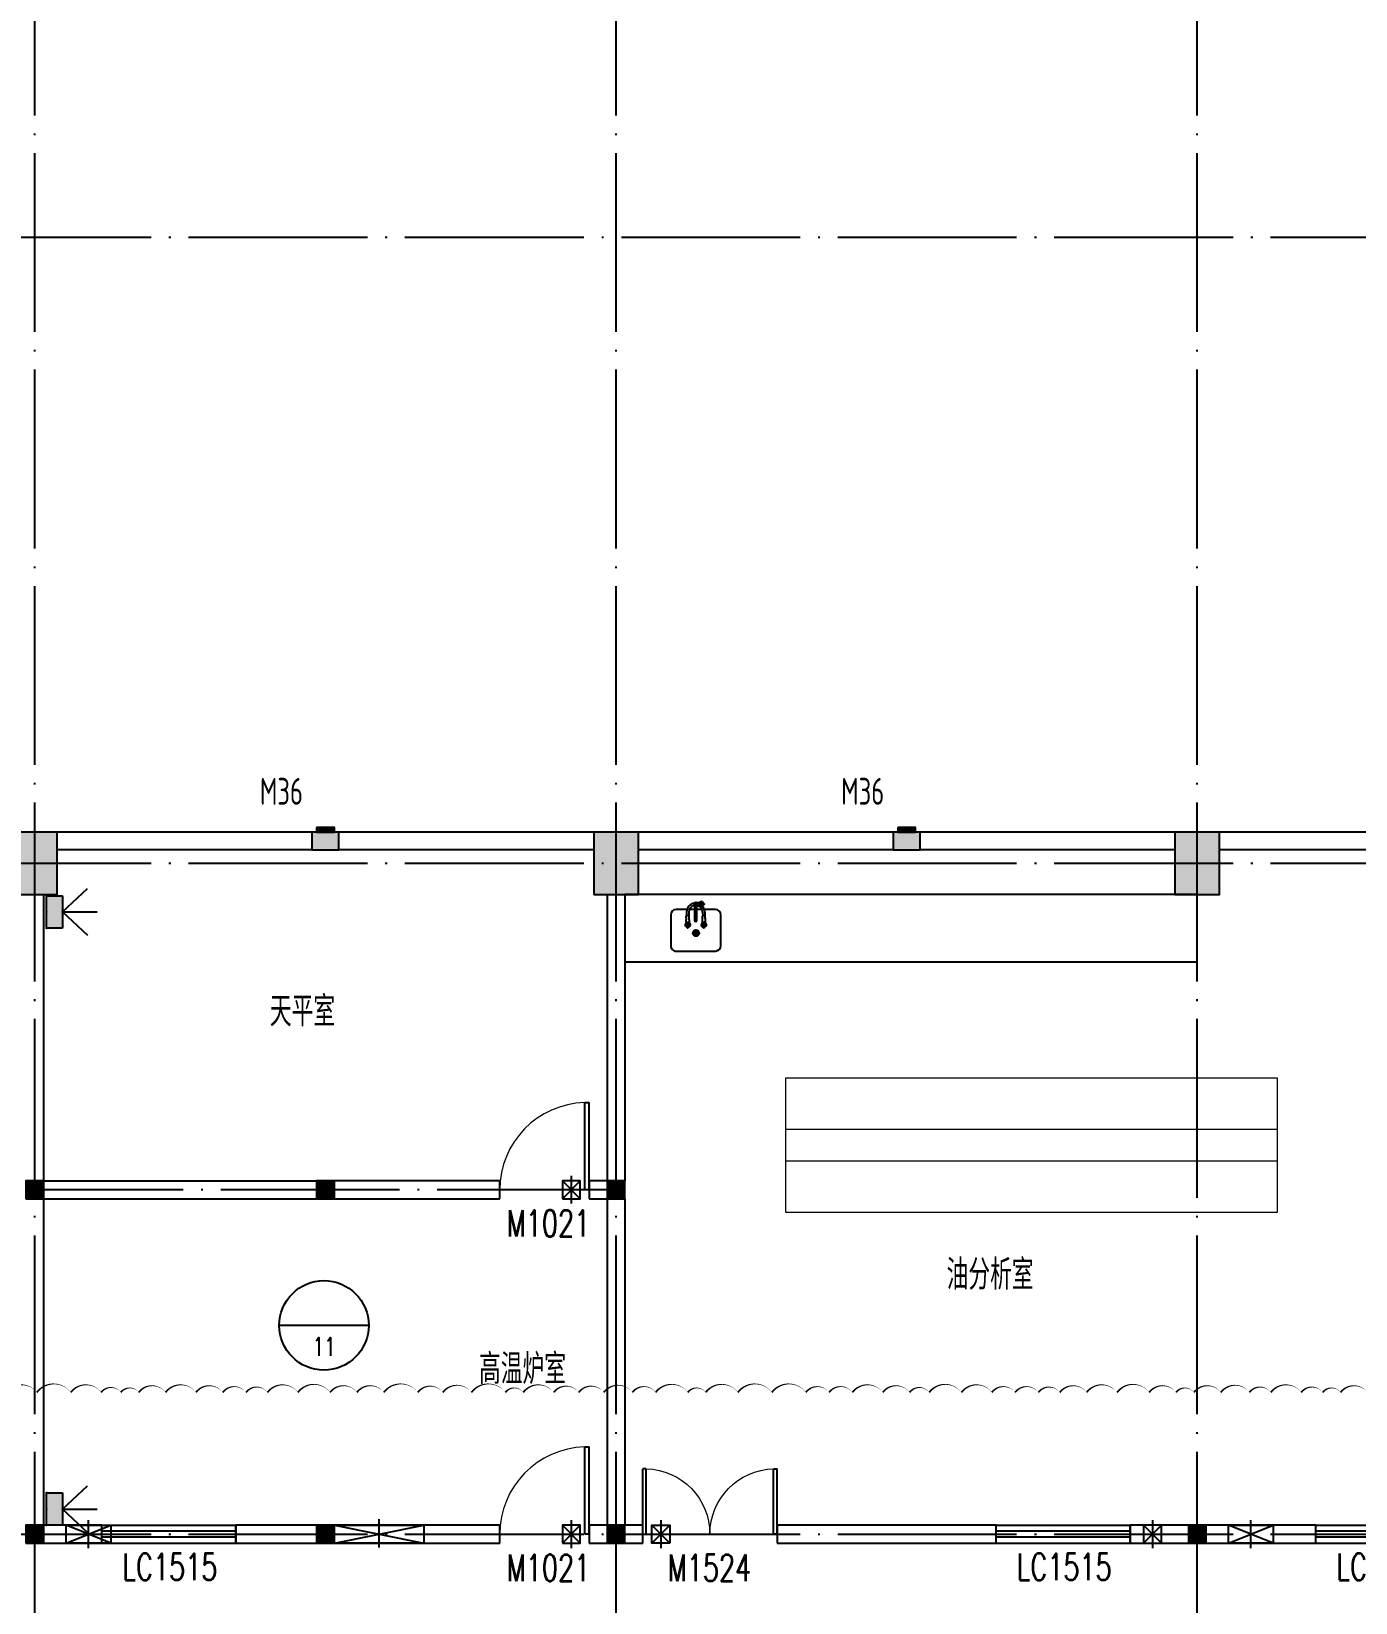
# Model space of a CAD drawing. Extents: x 93518 to 937116, y -359949 to 58022.
# Drawn here: x 817076 to 831884, y -103709 to -86144 of the extents above; entities that cross this region are included whole.
import ezdxf
from ezdxf.enums import TextEntityAlignment as Align

# ---------------------------------------------------------------- set-up
doc = ezdxf.new("R2010")
doc.units = 0
doc.header["$LTSCALE"] = 1000
doc.header["$MEASUREMENT"] = 0
doc.linetypes.add('DOTE', pattern=[2.42, 2, -0.2, 0.02, -0.2])
doc.layers.get('0').update_dxf_attribs({"color": 8, "linetype": 'CONTINUOUS'})
for name, color, linetype in [('-人员定位', 6, 'CONTINUOUS'), ('COLUMN', 8, 'CONTINUOUS'), ('DIM_IDEN', 8, 'CONTINUOUS'), ('DOTE', 8, 'DOTE'), ('PUB_HATCH', 8, 'CONTINUOUS'), ('PUB_TEXT', 8, 'CONTINUOUS'), ('WALL', 8, 'CONTINUOUS'), ('WINDOW', 8, 'CONTINUOUS'), ('WINDOW_TEXT', 8, 'CONTINUOUS')]:
    doc.layers.add(name, color=color, linetype=linetype)
doc.styles.add('_TCH_WINDOW', font='simplex.shx', dxfattribs={"bigfont": 'gbcbig.shx'})
doc.styles.add('DXT', font='geditxt.shx', dxfattribs={"width": 0.7, "bigfont": 'dxt.shx'})
doc.styles.get("Standard").update_dxf_attribs({"font": 'GBENOR', "bigfont": 'GBCBIG'})
doc.styles.add('TSSD_Rein', font='Tssdeng.shx', dxfattribs={"width": 0.7, "bigfont": 'tssdchn.shx'})

# ---------------------------------------------------------------- blocks, each defined once
blk = doc.blocks.new('_FZH')
blk.add_lwpolyline([(-0.5, -0.5), (0.5, -0.5), (0.5, 0.5), (-0.5, 0.5)], close=True)
at = {"layer": 'PUB_HATCH'}
blk.add_solid([(-0.5, -0.5), (0.5, -0.5), (-0.5, 0.5), (0.5, 0.5)], dxfattribs=at)
blk = doc.blocks.new('$DorLib2D$00000002')
for p, q in [((-0.5, 0), (-0.5, 0.4875)), ((-0.475, 0.4875), (-0.5, 0.4875)), ((-0.475, 0), (-0.475, 0.4875)), ((0.475, 0), (0.475, 0.4875)), ((0.475, 0.4875), (0.5, 0.4875)), ((0.5, 0), (0.5, 0.4875)), ((-0.5, 0), (-0.475, 0)), ((0.5, 0), (0.475, 0))]:
    blk.add_line(p, q)
at = {"lineweight": 13}
for centre, start, end in [((-0.4875, 0), 0, 88.53072), ((0.4875, 0), 91.46928, 180)]:
    blk.add_arc(centre, 0.4875, start, end, dxfattribs=at)
blk = doc.blocks.new('$DorLib2D$00000001')
for p, q in [((0.45, 0.975), (0.5, 0.975)), ((0.45, 0), (0.45, 0.975)), ((0.5, 0), (0.5, 0.975)), ((0.5, 0), (0.45, 0))]:
    blk.add_line(p, q)
at = {"lineweight": 13}
blk.add_arc((0.475, 0), 0.975, 91.4693, 180, dxfattribs=at)
blk = doc.blocks.new('$TCHSYS$WIN2D')
for p, q in [((-0.5, 0.5), (0.5, 0.5)), ((-0.5, 0.5), (-0.5, -0.5)), ((0.5, 0.5), (0.5, -0.5)), ((0.5, 0.167), (-0.5, 0.167)), ((0.5, -0.167), (-0.5, -0.167)), ((-0.5, -0.5), (0.5, -0.5))]:
    blk.add_line(p, q)
blk = doc.blocks.new('定位基站')
at = {"layer": '-人员定位', "ltscale": 0.01}
h = blk.add_hatch(color=256, dxfattribs=at)
h.dxf.hatch_style = 1
h.paths.add_polyline_path([(406524, 477798), (406524, 477617), (406162, 477617), (406162, 477798)])
at = {"layer": '-人员定位', "color": 6}
for p, q in [((406343, 477798), (406343, 478186)), ((406343, 477798), (406082, 478077)), ((406343, 477798), (406604, 478077)), ((406343, 477995), (406343, 477995)), ((406162, 477798), (406524, 477798)), ((406162, 477617), (406162, 477798)), ((406524, 477798), (406524, 477617)), ((406524, 477617), (406162, 477617))]:
    blk.add_line(p, q, dxfattribs=at)
for p in [(406343, 477798), (406162, 477617), (406343, 477617), (406524, 477617)]:
    blk.add_point(p, dxfattribs=at)

msp = doc.modelspace()

# ---------------------------------------------------------------- hatches: boundary and pattern name
for points in [[(820463.8, -95094.5), (820463.8, -95044.5), (820263.8, -95044.5), (820263.8, -95094.5)], [(826963.8, -95094.5), (826963.8, -95044.5), (826763.8, -95044.5), (826763.8, -95094.5)]]:
    msp.add_hatch(color=256).paths.add_polyline_path(points)

# ---------------------------------------------------------------- linework, layer by layer
for p, q in [((824489.2, -95895.1), (824489.2, -95906.7)), ((824502, -95884.5), (824492, -95890.3)), ((824493.5, -96080.9), (824493.4, -95900.9)), ((824504.8, -95881.7), (824545.7, -95881.6)), ((824517.6, -95890.3), (824507.6, -95884.5)), ((824516.3, -96080.9), (824516.2, -95900.9)), ((824520.4, -95906.6), (824520.4, -95895.1)), ((824549.5, -95895.1), (824543.1, -95889.6)), ((824544.2, -95884.9), (824569.4, -95871)), ((824544.2, -95884.9), (824569.4, -95871)), ((824546.1, -95881.4), (824566.5, -95872.6)), ((824546.1, -95881.4), (824566.5, -95872.6)), ((824568.5, -95885), (824546.6, -95887.7)), ((824568.5, -95885), (824546.6, -95887.7)), ((824551.3, -95898.9), (824551.2, -95900.8)), ((824551.3, -95902.8), (824551.2, -95900.8)), ((824569.2, -95887.1), (824554.5, -95894.7)), ((824555.2, -95900.8), (824555.4, -95897.1)), ((824555.2, -95900.8), (824555.4, -95904.6)), ((824569.2, -95887.1), (824564.7, -95889.4)), ((824571.5, -95872.6), (824572.7, -95880.4)), ((824571.5, -95872.6), (824572.7, -95880.4)), ((824576.4, -95871.6), (824586, -95885.1)), ((824576.4, -95871.6), (824586, -95885.1)), ((824598.6, -95898.3), (824598.6, -95900.8)), ((824598.6, -95903.3), (824598.6, -95900.8)), ((824224.9, -96021.1), (824225.1, -96366.1)), ((824407, -95960.9), (824284.8, -95961)), ((824430.2, -96032.9), (824399.6, -96033)), ((824399.6, -96053.4), (824399.6, -96033)), ((824402.5, -95991), (824402.6, -96033)), ((824427.1, -95990.9), (824427.2, -96032.9)), ((824430.2, -96053.3), (824430.2, -96032.9)), ((824493.4, -95960.9), (824433.1, -95960.9)), ((824492, -95911.5), (824493.4, -95912.3)), ((824516.2, -95912.3), (824517.6, -95911.5)), ((824516.2, -95920.1), (824545.7, -95920)), ((824576.5, -95960.8), (824516.2, -95960.9)), ((824549.5, -95906.6), (824543.1, -95912.1)), ((824544.2, -95916.8), (824569.4, -95930.7)), ((824544.2, -95916.8), (824569.4, -95930.7)), ((824546.1, -95920.3), (824566.5, -95929.1)), ((824546.1, -95920.3), (824566.5, -95929.1)), ((824568.6, -95916.6), (824546.6, -95914)), ((824568.6, -95916.6), (824546.6, -95914)), ((824569.2, -95914.6), (824554.5, -95907)), ((824569.2, -95914.6), (824564.7, -95912.2)), ((824571.5, -95929.1), (824572.7, -95921.3)), ((824571.5, -95929.1), (824572.7, -95921.3)), ((824576.4, -95930.1), (824586, -95916.5)), ((824576.4, -95930.1), (824586, -95916.5)), ((824579.6, -96053.2), (824579.6, -96032.8)), ((824610.2, -96032.8), (824579.6, -96032.8)), ((824582.5, -95990.8), (824582.6, -96032.8)), ((824724.8, -95960.7), (824602.6, -95960.8)), ((824607.1, -95990.8), (824607.2, -96032.8)), ((824610.2, -96053.2), (824610.2, -96032.8)), ((824785.1, -96365.7), (824784.9, -96020.7)), ((824398.9, -96111), (824385.1, -96136.1)), ((824385.7, -96143.1), (824399.3, -96152.7)), ((824395.4, -96112.8), (824386.7, -96133.3)), ((824386.7, -96138.2), (824394.5, -96139.4)), ((824399.1, -96135.3), (824401.7, -96113.3)), ((824401.2, -96135.9), (824408.8, -96121.2)), ((824409.2, -96116.2), (824403.7, -96109.8)), ((824414.9, -96121.9), (824411.2, -96122.1)), ((824412.5, -96165.3), (824415, -96165.3)), ((824413, -96118), (824414.9, -96118)), ((824416.8, -96118), (824414.9, -96118)), ((824414.9, -96121.9), (824418.7, -96122.1)), ((824417.4, -96165.3), (824415, -96165.3)), ((824420.7, -96116.2), (824426.2, -96109.8)), ((824428.7, -96135.9), (824421.1, -96121.2)), ((824430.7, -96135.2), (824428.1, -96113.3)), ((824444.2, -96143.1), (824430.7, -96152.7)), ((824430.9, -96110.9), (824444.8, -96136.1)), ((824434.4, -96112.8), (824443.2, -96133.2)), ((824443.2, -96138.2), (824435.4, -96139.4)), ((824502.8, -96224.2), (824475.6, -96224.3)), ((824503.8, -96221.4), (824481.7, -96205.4)), ((824503.8, -96227.1), (824481.8, -96243.1)), ((824506.2, -96219.7), (824497.7, -96193.8)), ((824506.2, -96228.8), (824497.8, -96254.7)), ((824509.1, -96219.7), (824517.5, -96193.8)), ((824509.1, -96228.8), (824517.6, -96254.7)), ((824511.5, -96221.4), (824533.5, -96205.4)), ((824511.5, -96227), (824533.5, -96243)), ((824512.4, -96224.2), (824539.6, -96224.2)), ((824578.9, -96110.8), (824565.1, -96136)), ((824565.7, -96143), (824579.3, -96152.6)), ((824575.4, -96112.7), (824566.7, -96133.1)), ((824566.7, -96138.1), (824574.5, -96139.3)), ((824579.1, -96135.1), (824581.7, -96113.1)), ((824581.2, -96135.8), (824588.8, -96121.1)), ((824589.2, -96116), (824583.7, -96109.7)), ((824594.9, -96121.8), (824591.2, -96122)), ((824592.5, -96165.2), (824595, -96165.2)), ((824593, -96117.9), (824594.9, -96117.8)), ((824596.8, -96117.9), (824594.9, -96117.8)), ((824594.9, -96121.8), (824598.7, -96122)), ((824597.4, -96165.2), (824595, -96165.2)), ((824600.7, -96116), (824606.2, -96109.6)), ((824608.7, -96135.7), (824601.1, -96121.1)), ((824610.7, -96135.1), (824608.1, -96113.1)), ((824624.2, -96143), (824610.7, -96152.6)), ((824610.9, -96110.8), (824624.8, -96136)), ((824614.4, -96112.7), (824623.2, -96133.1)), ((824623.2, -96138.1), (824615.4, -96139.3)), ((824285.2, -96426), (824725.2, -96425.7)), ((823013.8, -98994.5), (823213.4, -99194.5)), ((823213.4, -98994.5), (823013.8, -99194.5)), ((823113.8, -98939.6), (823113.8, -99249.4)), ((817463.9, -103044.5), (817963.6, -102844.5)), ((817963.6, -103044.5), (817463.9, -102844.5)), ((817713.8, -103099.4), (817713.8, -102789.6)), ((823013.8, -102844.5), (823213.4, -103044.5)), ((823213.4, -102844.5), (823013.8, -103044.5)), ((823113.8, -102789.6), (823113.8, -103099.4)), ((824213.8, -102844.5), (824014.1, -103044.5)), ((824014.1, -102844.5), (824213.8, -103044.5)), ((824113.8, -102789.6), (824113.8, -103099.4)), ((829513.8, -102844.5), (829713.4, -103044.5)), ((829713.4, -102844.5), (829513.8, -103044.5)), ((829613.8, -102789.6), (829613.8, -103099.4)), ((830463.9, -103044.5), (830963.6, -102844.5)), ((830963.6, -103044.5), (830463.9, -102844.5)), ((830713.8, -103099.4), (830713.8, -102789.6))]:
    msp.add_line(p, q)
for points in [[(820263.8, -95044.5), (820263.8, -95094.5), (820463.8, -95094.5), (820463.8, -95044.5), (820263.8, -95044.5)], [(826763.8, -95044.5), (826763.8, -95094.5), (826963.8, -95094.5), (826963.8, -95044.5), (826763.8, -95044.5)], [(823013.8, -99194.5), (823213.4, -99194.5), (823213.4, -98994.5), (823013.8, -98994.5), (823013.8, -99194.5)], [(817463.9, -102844.5), (817963.6, -102844.5), (817963.6, -103044.5), (817463.9, -103044.5), (817463.9, -102844.5)], [(820463.8, -102844.5), (821463.8, -102844.5), (821463.8, -103044.5), (820463.8, -103044.5), (820463.8, -102844.5)], [(820463.8, -102844.5), (821463.8, -103044.5)], [(820463.8, -103044.5), (821463.8, -102844.5)], [(820963.8, -103093.4), (820963.8, -102776.7)], [(823013.8, -103044.5), (823213.4, -103044.5), (823213.4, -102844.5), (823013.8, -102844.5), (823013.8, -103044.5)], [(824213.8, -103044.5), (824014.1, -103044.5), (824014.1, -102844.5), (824213.8, -102844.5), (824213.8, -103044.5)], [(829513.8, -103044.5), (829713.4, -103044.5), (829713.4, -102844.5), (829513.8, -102844.5), (829513.8, -103044.5)], [(830463.9, -102844.5), (830963.6, -102844.5), (830963.6, -103044.5), (830463.9, -103044.5), (830463.9, -102844.5)]]:
    msp.add_lwpolyline(points)
msp.add_lwpolyline([(823713.8, -95794.5), (823713.8, -96544.5), (830113.8, -96544.5), (830113.8, -95794.5)], close=True)
at = {"lineweight": 9}
for points in [[(831009.3, -97845.3), (825509.3, -97845.3), (825509.3, -99345.3), (831009.3, -99345.3)], [(825509.3, -98770.3), (831009.3, -98770.3), (831009.3, -98420.3), (825509.3, -98420.3)]]:
    msp.add_lwpolyline(points, close=True, dxfattribs=at)
msp.add_lwpolyline([(832016.2, -101359.6, 0, 20, 0.5), (831716.2, -101359.6, 0, 20, 0.5), (831516.2, -101359.6, 0, 20, 0.5), (831276.2, -101359.6, 0, 20, 0.5), (830936.2, -101359.6, 0, 20, 0.5), (830696.2, -101359.6, 0, 20, 0.5), (830376.2, -101359.6, 0, 20, 0.5), (830076.2, -101359.6, 0, 20, 0.5), (829876.2, -101359.6, 0, 20, 0.5), (829576.2, -101359.6, 0, 20, 0.5), (829216.2, -101359.6, 0, 20, 0.5), (828876.2, -101359.6, 0, 20, 0.5), (828576.2, -101359.6, 0, 20, 0.5), (828336.2, -101359.6, 0, 20, 0.5), (828076.2, -101359.6, 0, 20, 0.5), (827816.2, -101359.6, 0, 20, 0.5), (827476.2, -101359.6, 0, 20, 0.5), (827116.2, -101359.6, 0, 20, 0.5), (826896.2, -101359.6, 0, 20, 0.5), (826596.2, -101359.6, 0, 20, 0.5), (826256.2, -101359.6, 0, 20, 0.5), (825996.2, -101359.6, 0, 20, 0.5), (825736.2, -101359.6, 0, 20, 0.5), (825356.2, -101359.6, 0, 20, 0.5), (824976.2, -101359.6, 0, 20, 0.5), (824616.2, -101359.6, 0, 20, 0.5), (824416.2, -101359.6, 0, 20, 0.5), (824056.2, -101359.6, 0, 20, 0.5), (823796.2, -101359.6, 0, 20, 0.5), (823476.2, -101359.6, 0, 20, 0.5), (823196.2, -101359.6, 0, 20, 0.5), (822916.2, -101359.6, 0, 20, 0.5), (822576.2, -101359.6, 0, 20, 0.5), (822376.2, -101359.6, 0, 20, 0.5), (821996.2, -101359.6, 0, 20, 0.5), (821676.2, -101359.6, 0, 20, 0.5), (821396.2, -101359.6, 0, 20, 0.5), (821016.2, -101359.6, 0, 20, 0.5), (820716.2, -101359.6, 0, 20, 0.5), (820416.2, -101359.6, 0, 20, 0.5), (820056.2, -101359.6, 0, 20, 0.5), (819716.2, -101359.6, 0, 20, 0.5), (819476.2, -101359.6, 0, 20, 0.5), (819216.2, -101359.6, 0, 20, 0.5), (818916.2, -101359.6, 0, 20, 0.5), (818576.2, -101359.6, 0, 20, 0.5), (818276.2, -101359.6, 0, 20, 0.5), (818076.2, -101359.6, 0, 20, 0.5), (817856.2, -101359.6, 0, 20, 0.5), (817516.2, -101359.6, 0, 20, 0.5), (817136.2, -101359.6, 0, 20, 0.5), (816796.2, -101359.6, 0, 20, 0.5)], format="xyseb")
for radius in [36, 32, 4.8]:
    msp.add_circle((824507.6, -96224.2), radius)
for centre, radius, start, end in [((824504.8, -95990.9), 102.3, 98.85275, 180.04081), ((824504.8, -95900.9), 30, 157.82713, 164.29619), ((824504.8, -95900.9), 19.2, 306.46438, 233.61723), ((824504.8, -95900.9), 16.6, 140.33853, 159.74309), ((824504.8, -95900.9), 11.9, 342.67962, 197.40199), ((824504.8, -95900.9), 11.4, 0.04081, 180.04081), ((824504.8, -95900.9), 16.6, 80.33853, 99.74309), ((824504.8, -95900.9), 16.6, 20.33853, 39.74309), ((824561.1, -95902.3), 25.7, 125.66889, 176.88646), ((824561.1, -95899.4), 25.7, 183.19302, 234.41059), ((824561.1, -95902.3), 25.7, 125.66889, 150.15399), ((824545.8, -95887.8), 3.33, 118.83264, 213.71961), ((824545.8, -95887.8), 3.33, 118.83264, 210.30446), ((824551.5, -95888.8), 6.62, 252.0195, 298.50715), ((824569.7, -95872.9), 1.8, 8.72831, 118.83276), ((824569.7, -95872.9), 1.8, 8.72831, 118.83276), ((824566.1, -95881.2), 6.63, 297.3345, 7.44653), ((824566.1, -95881.2), 6.63, 297.3345, 7.44653), ((824572.5, -95876.6), 6.35, 51.6148, 118.83282), ((824572.5, -95876.6), 6.35, 51.6148, 118.83282), ((824596.3, -95901.1), 17.8, 172.89771, 184.3639), ((824593.6, -95901.4), 15.1, 184.3639, 196.82808), ((824594.8, -95901), 16.3, 160.43353, 172.89771), ((824588.9, -95898.8), 9.96, 144.47163, 160.43353), ((824586, -95896.8), 6.48, 121.21922, 144.47163), ((824584.4, -95894.1), 3.34, 88.63081, 121.21922), ((824584.4, -95894.1), 3.34, 56.04239, 88.63081), ((824614.1, -95868.6), 32.6, 210.5053, 219.76196), ((824614.1, -95868.6), 32.6, 210.5053, 239.9409), ((824582.7, -95896.7), 6.48, 32.78999, 56.04239), ((824579.7, -95898.6), 9.96, 16.82808, 32.78999), ((824573.7, -95900.5), 16.3, 4.3639, 16.82808), ((824572.2, -95900.6), 17.8, 352.89771, 4.3639), ((824596.8, -95898.3), 1.8, 0.03974, 59.9409), ((824284.9, -96021), 60, 90.04081, 180.04081), ((824549.1, -96088.4), 153.6, 166.79105, 187.75013), ((824504.8, -95990.9), 77.7, 100.15508, 180.04081), ((824280.7, -96088.6), 153.6, 352.33148, 13.29057), ((824504.8, -95900.9), 30, 213.31525, 247.70713), ((824504.8, -95900.9), 16.6, 200.33853, 219.74309), ((824504.9, -96080.9), 13, 151.44544, 28.63618), ((824504.8, -95900.9), 30, 292.37449, 320.24899), ((824504.8, -95900.9), 16.6, 320.33853, 339.74309), ((824504.8, -95990.9), 77.7, 0.04081, 65.71209), ((824561.1, -95899.4), 25.7, 209.93122, 234.41059), ((824545.9, -95913.9), 3.33, 146.35987, 241.24684), ((824545.9, -95913.9), 3.33, 149.81631, 241.24684), ((824551.5, -95912.9), 6.62, 61.57233, 108.05998), ((824569.8, -95928.8), 1.8, 241.24672, 351.35117), ((824569.8, -95928.8), 1.8, 241.24672, 351.35117), ((824566.1, -95920.4), 6.63, 352.63295, 62.74498), ((824566.1, -95920.4), 6.63, 352.63295, 62.74498), ((824572.5, -95925.1), 6.35, 241.24666, 308.46468), ((824572.5, -95925.1), 6.35, 241.24666, 308.46468), ((824729.1, -96088.3), 153.6, 166.79105, 187.75013), ((824590.2, -95902.4), 11.5, 196.82808, 212.78999), ((824585.1, -95905.7), 5.47, 212.78999, 236.04239), ((824504.8, -95990.9), 102.3, 0.04081, 41.5429), ((824584.1, -95907.2), 3.63, 236.04239, 268.63081), ((824584.1, -95907.2), 3.63, 268.63081, 301.21922), ((824614.1, -95933), 32.6, 120.13858, 149.57418), ((824583.1, -95905.6), 5.47, 301.21922, 324.47163), ((824614.1, -95933), 32.6, 140.31834, 149.57418), ((824578.2, -95902.1), 11.5, 324.47163, 340.43353), ((824574.9, -95900.9), 15.1, 340.43353, 352.89771), ((824596.8, -95903.3), 1.8, 300.13858, 0.03974), ((824460.7, -96088.5), 153.6, 352.33148, 13.29057), ((824724.9, -96020.7), 60, 0.04081, 90.04081), ((824390.7, -96139.2), 6.35, 151.24666, 218.46468), ((824387, -96136.5), 1.8, 151.24672, 261.35117), ((824395.3, -96132.8), 6.63, 262.63295, 332.74498), ((824416.4, -96127.8), 25.7, 93.19302, 144.41059), ((824401.8, -96112.6), 3.33, 56.35987, 151.24684), ((824382.8, -96180.8), 32.6, 30.13858, 59.57418), ((824408.6, -96150.8), 3.63, 146.04239, 178.63081), ((824408.6, -96150.8), 3.63, 178.63081, 211.21922), ((824410.2, -96149.8), 5.47, 211.21922, 234.47163), ((824410.1, -96151.8), 5.47, 122.78999, 146.04239), ((824413.7, -96144.9), 11.5, 234.47163, 250.43353), ((824413.4, -96156.9), 11.5, 106.82808, 122.78999), ((824402.9, -96118.2), 6.62, 331.57233, 18.05998), ((824414.9, -96141.6), 15.1, 250.43353, 262.89771), ((824414.4, -96160.3), 15.1, 94.3639, 106.82808), ((824412.5, -96163.5), 1.8, 210.13858, 270.03974), ((824415.2, -96138.9), 17.8, 262.89771, 274.3639), ((824414.6, -96163), 17.8, 82.89771, 94.3639), ((824413.5, -96127.8), 25.7, 35.66889, 86.88646), ((824415.3, -96140.4), 16.3, 274.3639, 286.82808), ((824414.8, -96161.5), 16.3, 70.43353, 82.89771), ((824417.4, -96163.5), 1.8, 270.03974, 329.9409), ((824447.2, -96180.8), 32.6, 120.5053, 149.9409), ((824417.2, -96146.4), 9.96, 286.82808, 302.78999), ((824416.9, -96155.6), 9.96, 54.47163, 70.43353), ((824427, -96118.2), 6.62, 162.0195, 208.50715), ((824419, -96149.4), 6.48, 302.78999, 326.04239), ((824419, -96152.7), 6.48, 31.21922, 54.47163), ((824421.6, -96151.1), 3.34, 326.04239, 358.63081), ((824421.6, -96151.1), 3.34, 358.63081, 31.21922), ((824428, -96112.5), 3.33, 28.83264, 123.71961), ((824434.6, -96132.8), 6.63, 207.3345, 277.44653), ((824442.9, -96136.4), 1.8, 278.72831, 28.83276), ((824439.2, -96139.2), 6.35, 321.6148, 28.83282), ((824504.9, -96080.9), 11.4, 180.04081, 0.04081), ((824570.7, -96139.1), 6.35, 151.24666, 218.46468), ((824567, -96136.3), 1.8, 151.24672, 261.35117), ((824575.3, -96132.7), 6.63, 262.63295, 332.74498), ((824596.4, -96127.7), 25.7, 93.19302, 144.41059), ((824581.8, -96112.4), 3.33, 56.35987, 151.24684), ((824562.8, -96180.7), 32.6, 30.13858, 59.57418), ((824588.6, -96150.7), 3.63, 146.04239, 178.63081), ((824588.6, -96150.7), 3.63, 178.63081, 211.21922), ((824590.2, -96149.7), 5.47, 211.21922, 234.47163), ((824590.1, -96151.7), 5.47, 122.78999, 146.04239), ((824593.7, -96144.8), 11.5, 234.47163, 250.43353), ((824593.4, -96156.8), 11.5, 106.82808, 122.78999), ((824582.9, -96118.1), 6.62, 331.57233, 18.05998), ((824594.9, -96141.4), 15.1, 250.43353, 262.89771), ((824594.4, -96160.2), 15.1, 94.3639, 106.82808), ((824592.5, -96163.4), 1.8, 210.13858, 270.03974), ((824595.2, -96138.7), 17.8, 262.89771, 274.3639), ((824594.6, -96162.9), 17.8, 82.89771, 94.3639), ((824593.5, -96127.7), 25.7, 35.66889, 86.88646), ((824595.3, -96140.2), 16.3, 274.3639, 286.82808), ((824594.8, -96161.4), 16.3, 70.43353, 82.89771), ((824597.4, -96163.4), 1.8, 270.03974, 329.9409), ((824627.2, -96180.6), 32.6, 120.5053, 149.9409), ((824597.2, -96146.3), 9.96, 286.82808, 302.78999), ((824596.9, -96155.4), 9.96, 54.47163, 70.43353), ((824607, -96118.1), 6.62, 162.0195, 208.50715), ((824599, -96149.2), 6.48, 302.78999, 326.04239), ((824599, -96152.6), 6.48, 31.21922, 54.47163), ((824601.6, -96151), 3.34, 326.04239, 358.63081), ((824601.6, -96151), 3.34, 358.63081, 31.21922), ((824608, -96112.4), 3.33, 28.83264, 123.71961), ((824614.6, -96132.7), 6.63, 207.3345, 277.44653), ((824622.9, -96136.3), 1.8, 278.72831, 28.83276), ((824619.2, -96139), 6.35, 321.6148, 28.83282), ((824285.1, -96366), 60, 180.04081, 270.04081), ((824725.1, -96365.7), 60, 270.04081, 0.04081)]:
    msp.add_arc(centre, radius, start, end)
at = {"layer": 'DIM_IDEN'}
msp.add_line((820847.8, -100609.8), (819847.8, -100609.8), dxfattribs=at)
msp.add_circle((820347.8, -100609.8), 500, dxfattribs=at)
at = {"layer": 'DOTE'}
for p, q in [((817113.8, -106444.5), (817113.8, -72444.5)), ((823613.8, -106444.5), (823613.8, -72444.5)), ((830113.8, -106444.5), (830113.8, -72444.5)), ((780113.8, -88444.5), (844113.8, -88444.5)), ((780113.8, -95444.5), (844113.8, -95444.5)), ((823613.8, -99094.5), (817113.8, -99094.5)), ((780113.8, -102944.5), (844113.8, -102944.5))]:
    msp.add_line(p, q, dxfattribs=at)
at = {"layer": 'WALL'}
for p, q in [((820213.8, -95094.5), (817363.8, -95094.5)), ((823363.8, -95094.5), (820513.8, -95094.5)), ((826713.8, -95094.5), (823863.8, -95094.5)), ((829863.8, -95094.5), (827013.8, -95094.5)), ((833213.8, -95094.5), (830363.8, -95094.5)), ((820213.8, -95294.5), (817363.8, -95294.5)), ((823363.8, -95294.5), (820513.8, -95294.5)), ((826713.8, -95294.5), (823863.8, -95294.5)), ((829863.8, -95294.5), (827013.8, -95294.5)), ((833213.8, -95294.5), (830363.8, -95294.5)), ((817213.8, -98994.5), (817213.8, -95794.5)), ((823513.8, -95794.5), (823513.8, -98994.5)), ((823713.8, -95794.5), (823713.8, -98994.5)), ((817213.8, -98994.5), (820263.8, -98994.5)), ((822313.8, -98994.5), (820463.8, -98994.5)), ((822313.8, -99194.5), (822313.8, -98994.5)), ((823513.8, -98994.5), (823313.8, -98994.5)), ((823313.8, -98994.5), (823313.8, -99194.5)), ((817213.8, -102844.5), (817213.8, -99194.5)), ((817213.8, -99194.5), (820263.8, -99194.5)), ((820463.8, -99194.5), (822313.8, -99194.5)), ((823313.8, -99194.5), (823513.8, -99194.5)), ((823513.8, -99194.5), (823513.8, -102844.5)), ((823713.8, -99194.5), (823713.8, -102844.5)), ((817863.8, -102844.5), (817213.8, -102844.5)), ((817863.8, -103044.5), (817863.8, -102844.5)), ((820263.8, -102844.5), (819363.8, -102844.5)), ((819363.8, -102844.5), (819363.8, -103044.5)), ((822313.8, -102844.5), (820463.8, -102844.5)), ((822313.8, -103044.5), (822313.8, -102844.5)), ((823513.8, -102844.5), (823313.8, -102844.5)), ((823313.8, -102844.5), (823313.8, -103044.5)), ((823913.8, -102844.5), (823713.8, -102844.5)), ((823913.8, -103044.5), (823913.8, -102844.5)), ((827863.8, -102844.5), (825413.8, -102844.5)), ((825413.8, -102844.5), (825413.8, -103044.5)), ((827863.8, -103044.5), (827863.8, -102844.5)), ((830013.8, -102844.5), (829363.8, -102844.5)), ((829363.8, -102844.5), (829363.8, -103044.5)), ((831438.8, -102844.5), (830213.8, -102844.5)), ((831438.8, -103044.5), (831438.8, -102844.5)), ((817213.8, -103044.5), (817863.8, -103044.5)), ((819363.8, -103044.5), (820263.8, -103044.5)), ((820463.8, -103044.5), (822313.8, -103044.5)), ((823313.8, -103044.5), (823513.8, -103044.5)), ((823713.8, -103044.5), (823913.8, -103044.5)), ((825413.8, -103044.5), (827863.8, -103044.5)), ((829363.8, -103044.5), (830013.8, -103044.5)), ((830213.8, -103044.5), (831438.8, -103044.5))]:
    msp.add_line(p, q, dxfattribs=at)

# ---------------------------------------------------------------- block references
at = {"layer": '-人员定位', "rotation": 270}
for p in [(339626.8, 310355.6), (339626.8, 303679.4)]:
    msp.add_blockref('定位基站', p, dxfattribs=at)
at = {"layer": 'COLUMN'}
for p, xscale, yscale, zscale in [((817113.8, -95444.5), 500, 700, 700), ((820363.8, -95194.5), 300, 200, 200), ((823613.8, -95444.5), 500, 700, 700), ((826863.8, -95194.5), 300, 200, 200), ((830113.8, -95444.5), 500, 700, 700), ((817113.8, -99094.5), 200, 200, 200), ((820363.8, -99094.5), 200, 200, 200), ((823613.8, -99094.5), 200, 200, 200), ((817113.8, -102944.5), 200, 200, 200), ((820363.8, -102944.5), 200, 200, 200), ((823613.8, -102944.5), 200, 200, 200), ((830113.8, -102944.5), 200, 200, 200)]:
    msp.add_blockref('_FZH', p, dxfattribs=dict(at, xscale=xscale, yscale=yscale, zscale=zscale))
at = {"layer": 'WINDOW'}
ref = msp.add_blockref('$DorLib2D$00000001', (822813.8, -99094.5), dxfattribs=dict(at, xscale=1000, yscale=1000, zscale=1000))
ref.add_attrib('A', 'M1021', (822388.8, -99618.2), dxfattribs={"layer": 'WINDOW_TEXT', "height": 297.5, "style": '_TCH_WINDOW', "width": 0.705882})
ref = msp.add_blockref('$DorLib2D$00000001', (822813.8, -102944.5), dxfattribs=dict(at, xscale=1000, yscale=1000, zscale=1000))
ref.add_attrib('A', 'M1021', (822388.8, -103468.2), dxfattribs={"layer": 'WINDOW_TEXT', "height": 297.5, "style": '_TCH_WINDOW', "width": 0.705882})
ref = msp.add_blockref('$DorLib2D$00000002', (824663.8, -102944.5), dxfattribs=dict(at, xscale=-1500, yscale=1500, zscale=-1500))
ref.add_attrib('A', 'M1524', (824188.8, -103468.2), dxfattribs={"layer": 'WINDOW_TEXT', "height": 297.5, "style": '_TCH_WINDOW', "width": 0.705882})
ref = msp.add_blockref('$TCHSYS$WIN2D', (818613.8, -102944.5), dxfattribs=dict(at, xscale=1500, yscale=-200, zscale=1500))
ref.add_attrib('A', 'LC1515', (818093.8, -103457.5), dxfattribs={"layer": 'WINDOW_TEXT', "height": 297.5, "style": '_TCH_WINDOW', "width": 0.705882})
ref = msp.add_blockref('$TCHSYS$WIN2D', (828613.8, -102944.5), dxfattribs=dict(at, xscale=1500, yscale=-200, zscale=1500))
ref.add_attrib('A', 'LC1515', (828093.8, -103457.5), dxfattribs={"layer": 'WINDOW_TEXT', "height": 297.5, "style": '_TCH_WINDOW', "width": 0.705882})
ref = msp.add_blockref('$TCHSYS$WIN2D', (832188.8, -102944.5), dxfattribs=dict(at, xscale=1500, yscale=-200, zscale=1500))
ref.add_attrib('A', 'LC1515', (831668.8, -103457.5), dxfattribs={"layer": 'WINDOW_TEXT', "height": 297.5, "style": '_TCH_WINDOW', "width": 0.705882})

# ---------------------------------------------------------------- texts
at = {"layer": 'PUB_TEXT', "color": 6, "style": 'TSSD_Rein', "width": 0.7}
for p in [(819631.4, -94789.7), (826131.4, -94789.7)]:
    msp.add_text('M36', height=300, dxfattribs=at).set_placement(p)
at = {"layer": 'PUB_TEXT'}
for s, p in [('天平室', (819742.5, -97268.1)), ('油分析室', (827310.7, -100212)), ('高温炉室', (822082, -101266.5))]:
    msp.add_text(s, height=337.59, dxfattribs=at).set_placement(p)
at = {"layer": 'PUB_TEXT', "style": 'DXT', "width": 1.25}
msp.add_text('11', height=206.08, dxfattribs=at).set_placement((820220.2, -100950.8), (820477.8, -100950.8), align=Align.FIT)

doc.saveas('drawing.dxf')
